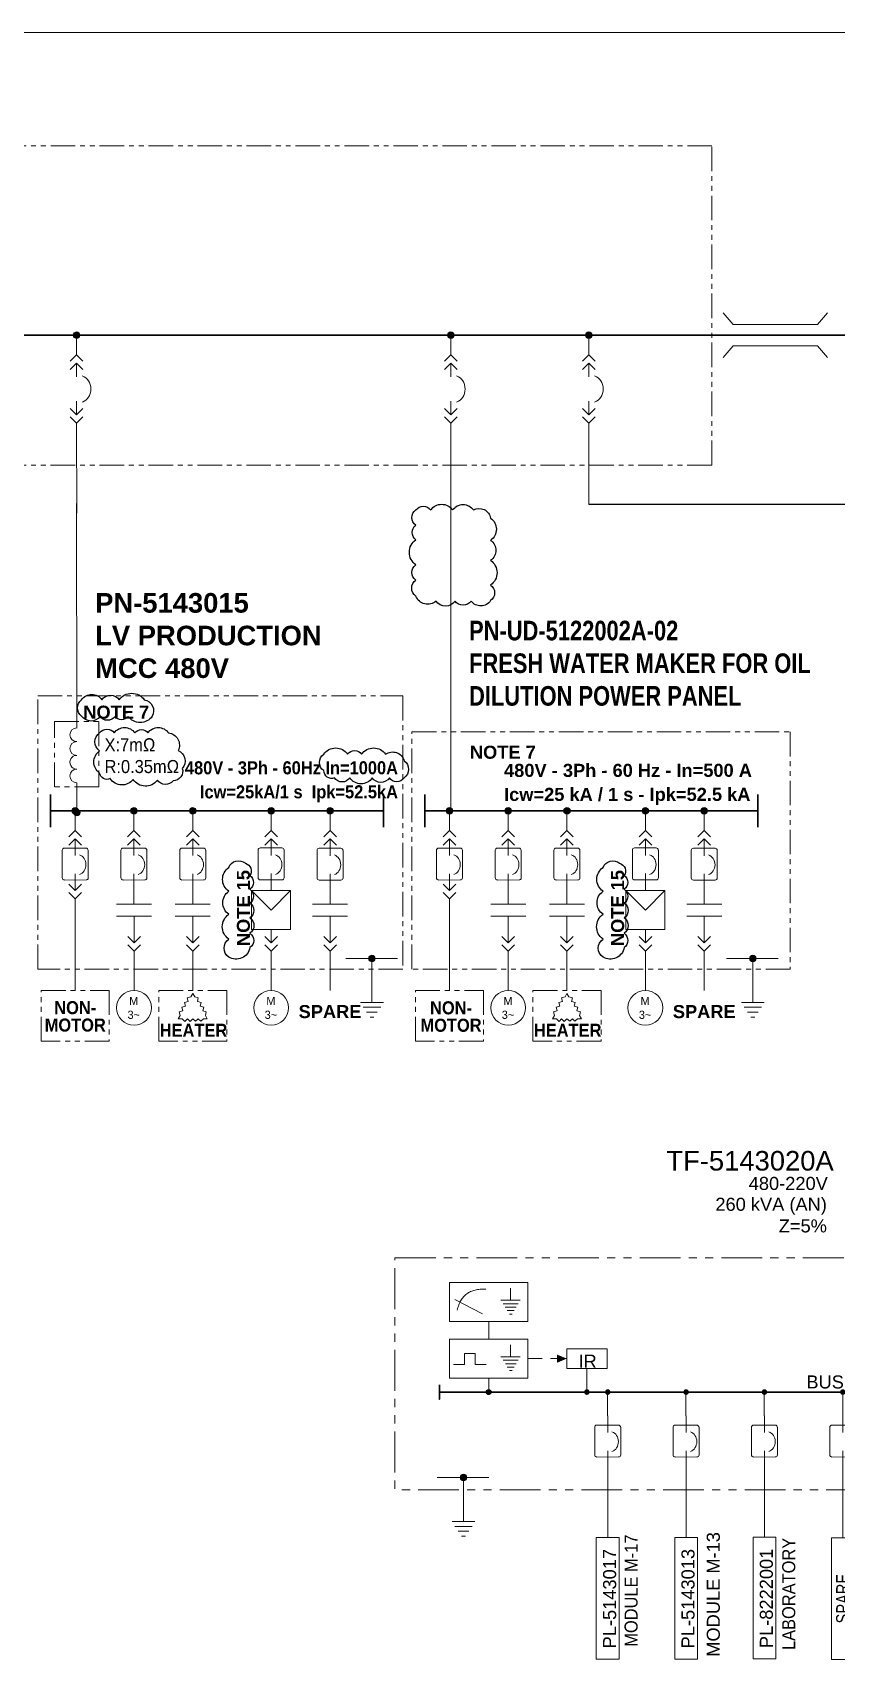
# Model space of a CAD drawing. Extents: x 0 to 1189, y 0 to 841.
# Drawn here: x 209.5 to 332.7, y 336.6 to 585.7 of the extents above; entities that cross this region are included whole.
import ezdxf

# ---------------------------------------------------------------- set-up
doc = ezdxf.new("R2010")
doc.units = 0
doc.header["$MEASUREMENT"] = 0
doc.linetypes.add('HIDDEN', pattern=[0.375, 0.25, -0.125])
doc.linetypes.add('PHANTOM', pattern=[2.5, 1.25, -0.25, 0.25, -0.25, 0.25, -0.25])
for name, color, linetype in [('E-BOARD', 4, 'PHANTOM'), ('E-BUSBAR', 5, 'Continuous'), ('E-CONNECTION DOT', 7, 'Continuous'), ('E-CONTRL. & DATA CABLE', 9, 'HIDDEN'), ('E-GEN LINE', 7, 'Continuous'), ('E-NOTE TEXT', 7, 'Continuous'), ('E-POWER CABLE', 3, 'Continuous'), ('E-SYMBOL', 2, 'Continuous'), ('E-TEXT 2', 7, 'Continuous'), ('E-TEXT 3', 3, 'Continuous'), ('REV CLOUD', 1, 'Continuous')]:
    doc.layers.add(name, color=color, linetype=linetype)
doc.layers.add('Level 1', color=7, linetype='Continuous', lineweight=0)
doc.styles.add('P80-ARIAL', font='arialbd.ttf')
doc.styles.add('P80-ARIAL-1', font='arialbd.ttf')
doc.styles.add('StyleArial', font='arial.ttf')
doc.styles.add('Styledgn032', font='arialbd.ttf')
doc.styles.add('Styledgn100', font='arialbd.ttf')

# ---------------------------------------------------------------- blocks, each defined once
blk = doc.blocks.new('AnonymousCell28')
at = {"layer": 'E-SYMBOL', "linetype": 'Continuous', "lineweight": 0}
for p, q in [((-6.46, 1.63), (-7.99, 3.41)), ((6.46, 1.64), (7.99, 3.41)), ((-6.46, 1.63), (6.46, 1.64)), ((-6.46, -1.64), (-7.99, -3.41)), ((-6.46, -1.64), (6.46, -1.63)), ((6.46, -1.63), (7.99, -3.41))]:
    blk.add_line(p, q, dxfattribs=at)
blk = doc.blocks.new('ATERR1')
at = {"layer": 'E-SYMBOL', "linetype": 'Continuous'}
h = blk.add_hatch(color=256, dxfattribs=at)
edge = h.paths.add_edge_path()
edge.add_arc((0, 0), 10, 0, 360)
at = {"layer": 'E-SYMBOL', "linetype": 'Continuous', "lineweight": -2}
for p, q in [((-80.3, 0), (77.9, 0)), ((0, 0), (0, -134.4)), ((-35, -134.4), (35, -134.4)), ((-26.8, -149.4), (26.8, -149.4)), ((-16.4, -164.4), (16.4, -164.4)), ((-5.8, -179.4), (5.8, -179.4))]:
    blk.add_line(p, q, dxfattribs=at)
blk.add_circle((0, 0), 10, dxfattribs=at)
blk = doc.blocks.new('DJBTEX1')
at = {"layer": 'E-SYMBOL', "linetype": 'Continuous', "lineweight": -2}
for p, q in [((0, -36.9), (0, -97.4)), ((0, -263.1), (0, -202.6))]:
    blk.add_line(p, q, dxfattribs=at)
at = {"layer": 'E-SYMBOL', "linetype": 'Continuous', "lineweight": 13, "flags": 128}
for points in [[(27.7, -27.7), (0, 0), (-27.7, -27.7)], [(27.7, -64.6), (0, -36.9), (-27.7, -64.6)], [(27.7, -235.4), (0, -263.1), (-27.7, -235.4)], [(27.7, -272.3), (0, -300), (-27.7, -272.3)]]:
    blk.add_lwpolyline(points, dxfattribs=at)
at = {"layer": 'E-SYMBOL', "linetype": 'Continuous', "lineweight": -2}
blk.add_ellipse((12.5, -150), major_axis=(0, -58.8), ratio=0.849997, start_param=0.25268, end_param=2.888912, dxfattribs=at)
blk = doc.blocks.new('CONEX31')
at = {"layer": 'E-CONNECTION DOT', "linetype": 'Continuous'}
h = blk.add_hatch(color=7, dxfattribs=at)
edge = h.paths.add_edge_path()
edge.add_arc((0, 0), 10, 0, 360)
at = {"layer": 'E-CONNECTION DOT', "color": 7, "linetype": 'Continuous', "lineweight": -2}
blk.add_circle((0, 0), 10, dxfattribs=at)
blk = doc.blocks.new('NA')
at = {"layer": 'E-SYMBOL', "linetype": 'Continuous', "lineweight": 13}
for p, q in [((53.536, 0), (-53.536, 0)), ((53.536, -36.62), (-53.536, -36.62))]:
    blk.add_line(p, q, dxfattribs=at)
blk = doc.blocks.new('DJARBT70')
at = {"layer": 'E-SYMBOL', "linetype": 'Continuous', "lineweight": 13}
for p, q in [((0, 7.91), (0, 5.34)), ((0, 0), (0, 2.57))]:
    blk.add_line(p, q, dxfattribs=at)
at = {"layer": 'E-SYMBOL', "linetype": 'Continuous', "lineweight": 13, "flags": 128}
for points in [[(-1.99, 6.17), (-1.99, 1.94)], [(1.65, 6.5), (-1.66, 6.5)], [(1.99, 1.94), (1.99, 6.17)], [(-1.66, 1.6), (1.66, 1.61)]]:
    blk.add_lwpolyline(points, dxfattribs=at)
at = {"layer": 'E-SYMBOL', "linetype": 'Continuous', "lineweight": 13}
for centre, start, end in [((-1.66, 6.17), 90.0158, 180.0158), ((1.65, 6.17), 0.0158, 90.0158), ((-1.66, 1.94), 180.0158, 270.0158), ((1.66, 1.94), 270.0158, 0.0158), ((1.66, 1.94), 270.0158, 0.0158)]:
    blk.add_arc(centre, 0.331, start, end, dxfattribs=at)
blk.add_ellipse((0.33, 3.96), major_axis=(0, -1.55), ratio=0.849997, start_param=0.25268, end_param=2.888912, dxfattribs=at)
blk = doc.blocks.new('TYPE-NO MOTOR')
at = {"layer": 'E-POWER CABLE', "linetype": 'Continuous', "lineweight": 0}
for p, q in [((0, -3), (0, 0)), ((0, -12.21), (0, -14.29)), ((0, -16.12), (0.01, -20.21)), ((0.01, -27.5), (0.01, -21.5))]:
    blk.add_line(p, q, dxfattribs=at)
at = {"layer": 'E-SYMBOL', "linetype": 'Continuous', "lineweight": 0, "flags": 128}
for points in [[(0.97, -3.97), (0, -3), (-0.97, -3.97)], [(0.97, -5.26), (0, -4.29), (-0.97, -5.26)], [(0.97, -19.24), (0.01, -20.21), (-0.96, -19.24)], [(0.98, -20.53), (0.01, -21.5), (-0.96, -20.53)]]:
    blk.add_lwpolyline(points, dxfattribs=at)
at = {"color": 7, "linetype": 'Continuous', "lineweight": 13}
blk.add_blockref('DJARBT70', (0, -12.21), dxfattribs=at)
at = {"layer": 'Level 1', "color": 7, "linetype": 'Continuous', "lineweight": 0, "xscale": 0.05000000000000002, "yscale": 0.05000000000000002, "zscale": 0.05000000000000002, "rotation": 0.01584072561617136}
blk.add_blockref('NA', (0, -14.29), dxfattribs=at)
blk = doc.blocks.new('MOT3PH1')
at = {"layer": 'E-SYMBOL', "linetype": 'Continuous', "lineweight": -2}
blk.add_circle((0, -53.4), 53.4, dxfattribs=at)
at = {"layer": 'E-SYMBOL', "linetype": 'Continuous', "lineweight": -2, "char_height": 25, "attachment_point": 5, "line_spacing_factor": 0.8, "style": 'P80-ARIAL-1'}
for s, insert in [('{\\Fdgn000|c0;M}', (-0.8, -32.3)), ('{\\Fdgn000|c0;3~}', (-0.8, -74.9))]:
    blk.add_mtext(s, dxfattribs=dict(at, insert=insert))
blk = doc.blocks.new('STARTG')
at = {"layer": 'E-SYMBOL', "linetype": 'Continuous', "lineweight": 0}
for p in [(-1, 0), (1, 0)]:
    blk.add_line(p, (0, -1), dxfattribs=at)
at = {"layer": 'E-SYMBOL', "linetype": 'Continuous', "lineweight": 0, "flags": 128}
blk.add_lwpolyline([(-1, 0), (1, 0), (1, -2), (-1, -2), (-1, 0)], dxfattribs=at)
blk = doc.blocks.new('A$C74899eaa')
at = {"layer": 'E-BOARD', "lineweight": 13, "ltscale": 3}
blk.add_lwpolyline([(-5.21, 0), (5.21, 0), (5.21, -7.79), (-5.21, -7.79)], close=True, dxfattribs=at)
blk = doc.blocks.new('AnonymousCell713')
at = {"layer": 'E-SYMBOL', "linetype": 'Continuous', "lineweight": 0}
for p, q in [((-1.67, 0.05), (-1.11, 0.2)), ((-1.52, -0.5), (-1.67, 0.05)), ((-1.26, 0.76), (-0.7, 0.91)), ((-1.11, 0.2), (-1.26, 0.76)), ((-0.85, 1.47), (-0.29, 1.62)), ((-0.7, 0.91), (-0.85, 1.47)), ((-0.29, 1.62), (0, 2.12)), ((0.29, 1.62), (0, 2.12)), ((0.85, 1.47), (0.29, 1.62)), ((0.7, 0.91), (0.85, 1.47)), ((1.26, 0.76), (0.7, 0.91)), ((1.11, 0.2), (1.26, 0.76)), ((1.67, 0.06), (1.11, 0.2)), ((1.52, -0.5), (1.67, 0.06)), ((-1.92, -1.21), (-2.22, -1.72)), ((-1.63, -1.72), (-2.22, -1.72)), ((-2.07, -0.65), (-1.52, -0.5)), ((-1.92, -1.21), (-2.07, -0.65)), ((-1.63, -1.72), (-1.22, -2.13)), ((-1.22, -2.13), (-0.82, -1.72)), ((-0.82, -1.72), (-0.41, -2.13)), ((-0.41, -2.13), (0, -1.72)), ((0, -1.72), (0.41, -2.12)), ((0.41, -2.12), (0.82, -1.72)), ((0.82, -1.72), (1.22, -2.12)), ((1.22, -2.12), (1.63, -1.72)), ((2.07, -0.65), (1.52, -0.5)), ((1.63, -1.72), (2.22, -1.72)), ((1.93, -1.21), (2.07, -0.65)), ((1.93, -1.21), (2.22, -1.72))]:
    blk.add_line(p, q, dxfattribs=at)
blk = doc.blocks.new('A$C8a68718e')
at = {"color": 1}
blk.add_blockref('A$C74899eaa', (0, 0), dxfattribs=at)
at = {"color": 7, "linetype": 'Continuous', "lineweight": 0}
blk.add_blockref('AnonymousCell713', (0, -2.62), dxfattribs=at)
at = {"layer": 'E-TEXT 2', "linetype": 'Continuous', "lineweight": 0, "insert": (0.11, -6.11), "char_height": 2, "attachment_point": 5, "rotation": 0.0158, "line_spacing_factor": 0.8, "style": 'Styledgn032'}
blk.add_mtext('{\\W0.9;HEATER}', dxfattribs=at)
blk = doc.blocks.new('A$C231cb64e')
at = {"layer": 'E-CONNECTION DOT', "linetype": 'Continuous'}
h = blk.add_hatch(color=256, dxfattribs=at)
edge = h.paths.add_edge_path()
edge.add_ellipse((0, 0), major_axis=(0, 0.439), ratio=0.94575, start_angle=0, end_angle=360)
at = {"layer": 'E-POWER CABLE', "linetype": 'Continuous', "lineweight": 13}
for p, q in [((-0.02, -0.04), (-0.02, -3.64)), ((-0.01, -11.55), (-0.01, -15.02))]:
    blk.add_line(p, q, dxfattribs=at)
at = {"color": 7, "linetype": 'Continuous', "lineweight": 13}
blk.add_blockref('DJARBT70', (-0.01, -11.55), dxfattribs=at)
blk = doc.blocks.new('*U69')
at = {"color": 1}
blk.add_blockref('A$C231cb64e', (0.01, 7.29), dxfattribs=at)
blk = doc.blocks.new('*U70')
at = {"color": 0, "linetype": 'ByBlock', "lineweight": -2, "transparency": 16777216}
for p in [(0, 0), (12, 0), (24, 0), (36, 0), (48, 0), (60, 0), (72, 0), (84, 0), (96, 0), (108, 0)]:
    blk.add_blockref('*U69', p, dxfattribs=at)
blk = doc.blocks.new('A$C2fee4b12')
at = {"layer": 'E-GEN LINE', "linetype": 'Continuous', "lineweight": 13, "extrusion": (0, 0, -1), "flags": 128}
blk.add_lwpolyline([(1.74, -7.3), (-1.75, -7.3), (-1.75, -25.92), (1.74, -25.92), (1.74, -7.3)], dxfattribs=at)
at = {"layer": 'E-POWER CABLE', "lineweight": 13}
blk.add_line((0, 0), (0, -7.3), dxfattribs=at)
blk = doc.blocks.new('GR MONITOR DEVICE')
at = {"layer": 'E-SYMBOL', "linetype": 'Continuous', "lineweight": 13}
for p, q in [((3.35, 13.78), (3.35, 11.94)), ((-5.18, 12.07), (-0.95, 9.86)), ((1.88, 11.94), (4.82, 11.94)), ((2.2, 11.41), (4.51, 11.41)), ((2.54, 10.86), (4.19, 10.86)), ((2.84, 10.37), (3.91, 10.37)), ((0, 8.66), (0, 6)), ((3.18, 9.82), (3.6, 9.83)), ((3.35, 5.11), (3.35, 3.28)), ((-3.71, 3.78), (-3.71, 2.12)), ((-3.71, 3.78), (-2.05, 3.78)), ((-2.05, 3.78), (-2.05, 2.12)), ((1.88, 3.28), (4.82, 3.28)), ((2.2, 2.74), (4.51, 2.75)), ((-5.37, 2.12), (-3.71, 2.12)), ((-2.05, 2.12), (-0.39, 2.12)), ((2.55, 2.19), (4.19, 2.19)), ((2.84, 1.7), (3.91, 1.71)), ((3.18, 1.16), (3.6, 1.16))]:
    blk.add_line(p, q, dxfattribs=at)
at = {"layer": 'E-SYMBOL', "linetype": 'Continuous', "lineweight": 13, "flags": 128}
for points in [[(-6.02, 14.66), (6.01, 14.66), (6.01, 8.67), (-6.02, 8.66), (-6.02, 14.66)], [(-6.02, 5.99), (6.01, 6), (6.01, 0), (-6.01, 0), (-6.02, 5.99)]]:
    blk.add_lwpolyline(points, dxfattribs=at)
at = {"layer": 'E-SYMBOL', "linetype": 'Continuous', "lineweight": 13}
blk.add_open_spline([(-4.82, 10.44), (-4.02, 13.83), (-0.45, 13.63)], degree=2, dxfattribs=at)
blk = doc.blocks.new('A$C9ab99d19')
at = {"layer": 'E-SYMBOL', "linetype": 'Continuous', "lineweight": 0, "flags": 128}
blk.add_lwpolyline([(3.09, 0), (-3.09, 0), (-3.09, -3.02), (3.09, -3.02), (3.09, 0)], dxfattribs=at)
at = {"layer": 'E-TEXT 2', "linetype": 'Continuous', "lineweight": 0, "insert": (0.11, -1.9), "char_height": 2, "attachment_point": 5, "line_spacing_factor": 0.8, "style": 'StyleArial'}
blk.add_mtext('IR', dxfattribs=at)
blk = doc.blocks.new('REATOR1')
at = {"layer": 'E-SYMBOL', "linetype": 'Continuous', "lineweight": -2, "flags": 128}
blk.add_lwpolyline([(0, -111.9, -1), (0, -83.9, -1), (0, -56, -1), (0, -28, -1), (0, 0, -1)], format="xyb", dxfattribs=at)
blk = doc.blocks.new('A$C7ddd5fdc')
at = {"layer": 'E-BOARD', "lineweight": 13, "ltscale": 3}
blk.add_lwpolyline([(-3.41, 0.96), (3.4, 0.96), (3.4, -9.04), (-3.41, -9.04)], close=True, dxfattribs=at)
at = {"layer": 'Level 1', "color": 7, "linetype": 'Continuous', "lineweight": 13, "xscale": 0.075, "yscale": 0.075, "zscale": 0.075, "rotation": 0.01584072559316328}
blk.add_blockref('REATOR1', (0, 0), dxfattribs=at)
blk = doc.blocks.new('A$C3ad98294')
at = {"layer": 'E-GEN LINE', "color": 7, "linetype": 'Continuous', "lineweight": 13, "extrusion": (0, 0, -1), "flags": 128}
blk.add_lwpolyline([(1.74, -7.34), (-1.75, -7.34), (-1.75, -25.96), (1.74, -25.96), (1.74, -7.34)], dxfattribs=at)
at = {"layer": 'E-POWER CABLE', "lineweight": 13}
blk.add_line((0, -0.04), (0, -7.34), dxfattribs=at)
at = {"layer": 'E-TEXT 2', "color": 7, "linetype": 'Continuous', "lineweight": 0, "insert": (0, -16.65), "char_height": 2, "attachment_point": 5, "rotation": 90, "line_spacing_factor": 0.993976, "style": 'StyleArial'}
blk.add_mtext('{\\W0.8;SPARE}', dxfattribs=at)

msp = doc.modelspace()

# ---------------------------------------------------------------- hatches: boundary and pattern name
at = {"layer": 'E-CONNECTION DOT', "linetype": 'Continuous'}
h = msp.add_hatch(color=256, dxfattribs=at)
edge = h.paths.add_edge_path()
edge.add_arc((279.4, 377.57), 0.328, 0, 360)
h = msp.add_hatch(color=7, dxfattribs=at)
edge = h.paths.add_edge_path()
edge.add_ellipse((294.44, 377.57), major_axis=(0, 0.439), ratio=0.94575, start_angle=0, end_angle=360)
at = {"layer": 'E-CONTRL. & DATA CABLE', "ltscale": 10}
msp.add_hatch(color=256, dxfattribs=at).paths.add_polyline_path([(291.35, 382.69), (289.85, 383.32), (289.86, 382.05)])

# ---------------------------------------------------------------- linework, layer by layer
at = {"layer": 'E-BOARD', "lineweight": 13, "ltscale": 3}
for points in [[(62.31, 519.49), (313.57, 519.49), (313.57, 568.38), (62.31, 568.38)], [(266.26, 442.33), (210.33, 442.33), (210.33, 484.15), (266.26, 484.15)], [(325.58, 442.33), (267.65, 442.33), (267.65, 478.65), (325.58, 478.65)]]:
    msp.add_lwpolyline(points, close=True, dxfattribs=at)
at = {"layer": 'E-BOARD', "lineweight": 13, "ltscale": 5, "flags": 128}
msp.add_lwpolyline([(265.03, 398.14), (564.66, 398.14), (564.67, 362.59), (265.03, 362.59), (265.03, 398.14)], dxfattribs=at)
at = {"layer": 'E-BUSBAR', "linetype": 'Continuous', "lineweight": 30}
for p, q in [((63.6, 539.38), (337.1, 539.39)), ((212.3, 469.04), (212.31, 464.04)), ((263.3, 469.05), (263.31, 464.05)), ((269.62, 469.04), (269.62, 464.04)), ((320.62, 469.05), (320.62, 464.05)), ((212.3, 466.54), (263.3, 466.55)), ((269.62, 466.54), (320.62, 466.55))]:
    msp.add_line(p, q, dxfattribs=at)
at = {"layer": 'E-BUSBAR', "linetype": 'Continuous', "lineweight": 30, "flags": 128}
msp.add_lwpolyline([(271.85, 378.67), (271.85, 376.47), (271.85, 376.47)], dxfattribs=at)
at = {"layer": 'E-BUSBAR', "linetype": 'Continuous', "lineweight": 30}
msp.add_open_spline([(271.85, 377.57), (420.23, 377.57)], degree=1, dxfattribs=at)
at = {"layer": 'E-CONNECTION DOT', "linetype": 'Continuous', "lineweight": 40}
msp.add_circle((279.4, 377.57), 0.328, dxfattribs=at)
at = {"layer": 'E-CONTRL. & DATA CABLE', "lineweight": 0, "ltscale": 10}
msp.add_lwpolyline([(291.35, 382.69), (285.41, 382.69)], dxfattribs=at)
at = {"layer": 'E-POWER CABLE', "linetype": 'Continuous', "lineweight": 13}
for p, q in [((216.29, 536.39), (216.29, 539.39)), ((273.6, 536.39), (273.6, 539.39)), ((294.75, 536.39), (294.75, 539.39)), ((216.29, 525.89), (216.3, 512.14)), ((273.6, 525.89), (273.61, 514.14)), ((294.76, 525.89), (294.76, 513.45)), ((216.3, 479.22), (216.29, 513.61)), ((273.62, 466.54), (273.61, 514.14)), ((216.3, 466.33), (216.3, 470.83))]:
    msp.add_line(p, q, dxfattribs=at)
at = {"layer": 'E-POWER CABLE'}
msp.add_line((337.13, 513.45), (294.76, 513.45), dxfattribs=at)
at = {"layer": 'E-POWER CABLE', "linetype": 'Continuous', "lineweight": 0}
for p, q in [((216.07, 463.57), (216.07, 466.57)), ((225.07, 463.57), (225.07, 466.57)), ((234.07, 463.57), (234.07, 466.57)), ((246.07, 463.57), (246.07, 466.57)), ((273.39, 463.57), (273.39, 466.57)), ((282.39, 463.57), (282.39, 466.57)), ((291.39, 463.57), (291.39, 466.57)), ((303.39, 463.57), (303.39, 466.57)), ((225.07, 454.36), (225.07, 452.28)), ((234.07, 454.36), (234.07, 452.28)), ((282.39, 454.36), (282.39, 452.28)), ((291.39, 454.36), (291.39, 452.28)), ((216.08, 439.07), (216.07, 453.07)), ((273.39, 439.07), (273.39, 453.07)), ((225.08, 450.45), (225.08, 446.36)), ((234.08, 450.45), (234.08, 446.36)), ((246.08, 448.37), (246.08, 446.37)), ((282.39, 450.45), (282.39, 446.36)), ((291.39, 450.45), (291.39, 446.36)), ((303.39, 448.37), (303.39, 446.37)), ((225.08, 439.07), (225.08, 445.07)), ((234.08, 439.07), (234.08, 445.07)), ((246.08, 439.07), (246.08, 445.07)), ((282.39, 439.07), (282.39, 445.07)), ((291.39, 439.07), (291.39, 445.07)), ((303.39, 439.07), (303.39, 445.07)), ((294.44, 381.18, 0), (294.44, 377.57, 0)), ((279.4, 377.57), (279.4, 379.69))]:
    msp.add_line(p, q, dxfattribs=at)
at = {"layer": 'E-POWER CABLE', "linetype": 'Continuous', "lineweight": 13}
msp.add_lwpolyline([(573.01, 561.17), (573.01, 585.72), (137.65, 585.72)], dxfattribs=at)
at = {"layer": 'E-SYMBOL', "linetype": 'Continuous', "lineweight": 0, "flags": 128}
for points in [[(217.04, 462.6), (216.07, 463.57), (215.1, 462.6)], [(226.04, 462.6), (225.07, 463.57), (224.1, 462.6)], [(235.04, 462.6), (234.07, 463.57), (233.1, 462.6)], [(247.04, 462.6), (246.07, 463.57), (245.1, 462.6)], [(274.36, 462.6), (273.39, 463.57), (272.42, 462.6)], [(283.36, 462.6), (282.39, 463.57), (281.42, 462.6)], [(292.36, 462.6), (291.39, 463.57), (290.42, 462.6)], [(304.36, 462.6), (303.39, 463.57), (302.42, 462.6)], [(217.04, 461.3), (216.07, 462.27), (215.1, 461.3)], [(226.04, 461.31), (225.07, 462.28), (224.1, 461.31)], [(235.04, 461.31), (234.07, 462.28), (233.1, 461.31)], [(247.04, 461.31), (246.07, 462.28), (245.1, 461.31)], [(274.36, 461.3), (273.39, 462.27), (272.42, 461.3)], [(283.36, 461.31), (282.39, 462.28), (281.42, 461.31)], [(292.36, 461.31), (291.39, 462.28), (290.42, 461.31)], [(304.36, 461.31), (303.39, 462.28), (302.42, 461.31)], [(217.04, 455.33), (216.07, 454.36), (215.1, 455.33)], [(217.04, 454.04), (216.07, 453.07), (215.1, 454.04)], [(274.36, 455.33), (273.39, 454.36), (272.42, 455.33)], [(274.36, 454.04), (273.39, 453.07), (272.42, 454.04)], [(226.05, 447.33), (225.08, 446.36), (224.11, 447.33)], [(226.05, 446.04), (225.08, 445.07), (224.11, 446.04)], [(235.05, 447.33), (234.08, 446.36), (233.11, 447.33)], [(235.05, 446.04), (234.08, 445.07), (233.11, 446.04)], [(247.05, 447.34), (246.08, 446.37), (245.11, 447.34)], [(247.05, 446.04), (246.08, 445.07), (245.11, 446.04)], [(283.36, 447.33), (282.39, 446.36), (281.42, 447.33)], [(283.36, 446.04), (282.39, 445.07), (281.42, 446.04)], [(292.36, 447.33), (291.39, 446.36), (290.42, 447.33)], [(292.36, 446.04), (291.39, 445.07), (290.42, 446.04)], [(304.36, 447.34), (303.39, 446.37), (302.42, 447.34)], [(304.36, 446.04), (303.39, 445.07), (302.42, 446.04)]]:
    msp.add_lwpolyline(points, dxfattribs=at)
at = {"layer": 'REV CLOUD'}
for points in [[(268.25, 512.62, -0.520567), (270.51, 512.62, -0.520567), (273.88, 512.62, -0.520567), (277.07, 512.62, -0.520567), (279.69, 511.36, -0.520567), (279.69, 507.97, -0.520567), (279.69, 504.91, -0.520567), (279.69, 501.12, -0.520567), (279.69, 498.74, -0.520567), (276.71, 498.67, -0.520567), (274.25, 498.67, -0.520567), (271.35, 498.67, -0.520567), (268.25, 499.41, -0.520567), (268.25, 501.89, -0.520567), (268.25, 504.21, -0.520567), (268.25, 508.07, -0.520567), (268.25, 510.29, -0.520567)], [(219.82, 478.49, -0.520567), (222.05, 478.49, -0.520567), (225.21, 478.49, -0.520567), (227.22, 478.49, -0.520567), (230.36, 478.49, -0.520567), (231.84, 475.78, -0.520567), (232.48, 473.06, -0.520567), (231.06, 471.17, -0.520567), (228.67, 471.25, -0.520567), (224.93, 471.37, -0.520567), (221.43, 471.49, -0.520567), (219.82, 472.34, -0.520567), (219.82, 475.74, -0.520567)], [(254.14, 475.23, -0.520567), (257.8, 475.23, -0.520567), (259.94, 475.23, -0.520567), (263.62, 475.23, -0.520567), (266.46, 474.22, -0.520567), (266.43, 471.59, -0.520567), (264.19, 471.59, -0.520567), (261.57, 471.59, -0.520567), (258.13, 471.59, -0.520567), (255.77, 471.59, -0.520567), (254.14, 472.71, -0.520567)], [(239.59, 444.15, -0.520567), (239.59, 446.92, -0.520567), (239.59, 450.72, -0.520567), (239.59, 454.24, -0.520567), (239.59, 457.88, -0.520567), (242.14, 458.52, -0.520567), (242.84, 456.65, -0.520567), (242.84, 454.54, -0.520567), (242.84, 452.44, -0.520567), (242.84, 450.16, -0.520567), (242.84, 447.81, -0.520567), (242.84, 445.62, -0.520567)], [(296.91, 444.15, -0.520567), (296.91, 446.92, -0.520567), (296.91, 450.72, -0.520567), (296.91, 454.24, -0.520567), (296.91, 457.88, -0.520567), (299.45, 458.52, -0.520567), (300.15, 456.65, -0.520567), (300.15, 454.54, -0.520567), (300.15, 452.44, -0.520567), (300.15, 450.16, -0.520567), (300.15, 447.81, -0.520567), (300.15, 445.62, -0.520567)]]:
    msp.add_lwpolyline(points, format="xyb", close=True, dxfattribs=at)
at = {"layer": 'REV CLOUD', "color": 1}
msp.add_lwpolyline([(217.06, 483.56, -0.520567), (220.16, 483.56, -0.520567), (222.81, 483.56, -0.520567), (226.66, 483.56, -0.520567), (227.86, 481.03, -0.520567), (224.18, 481.02, -0.520567), (222.17, 481.02, -0.520567), (219.86, 481.02, -0.520567), (217.06, 481.06, -0.520567)], format="xyb", close=True, dxfattribs=at)

# ---------------------------------------------------------------- block references
at = {"color": 7, "linetype": 'Continuous', "lineweight": 0}
msp.add_blockref('AnonymousCell28', (323.28, 539.39), dxfattribs=at)
for name, p in [('TYPE-NO MOTOR', (255.1, 466.55)), ('TYPE-NO MOTOR', (312.41, 466.55)), ('GR MONITOR DEVICE', (279.4, 379.69))]:
    msp.add_blockref(name, p)
at = {"color": 7, "linetype": 'Continuous', "lineweight": 13}
for p in [(216.07, 454.36), (225.07, 454.36), (234.07, 454.36), (246.07, 454.37), (273.39, 454.36), (282.39, 454.36), (291.39, 454.36), (303.39, 454.37)]:
    msp.add_blockref('DJARBT70', p, dxfattribs=at)
at = {"color": 1}
for name, p in [('A$C74899eaa', (216.08, 439.07)), ('A$C8a68718e', (234.08, 439.07)), ('A$C74899eaa', (273.39, 439.07)), ('A$C8a68718e', (291.39, 439.07)), ('A$C9ab99d19', (294.44, 384.2, 0)), ('*U70', (297.62, 370.28)), ('A$C2fee4b12', (297.62, 362.59)), ('A$C2fee4b12', (309.62, 362.59)), ('A$C2fee4b12', (321.62, 362.63)), ('A$C3ad98294', (333.62, 362.59))]:
    msp.add_blockref(name, p, dxfattribs=at)
at = {"layer": 'E-POWER CABLE', "linetype": 'Continuous', "lineweight": 0, "xscale": 0.05000000000000002, "yscale": 0.05000000000000002, "zscale": 0.05000000000000002, "rotation": 0.01584072561617136}
for p in [(216.07, 466.57), (273.39, 466.57)]:
    msp.add_blockref('CONEX31', p, dxfattribs=at)
at = {"layer": 'Level 1', "color": 7, "linetype": 'Continuous', "lineweight": 13}
for name, p, xscale, yscale, zscale, rotation in [('CONEX31', (216.29, 539.39), 0.05000000000000002, 0.05000000000000002, 0.05000000000000002, 0.01584072561617136), ('CONEX31', (273.6, 539.39), 0.05000000000000002, 0.05000000000000002, 0.05000000000000002, 0.01584072561617136), ('CONEX31', (294.75, 539.39), 0.05000000000000002, 0.05000000000000002, 0.05000000000000002, 0.01584072561617136), ('DJBTEX1', (216.29, 536.39), 0.035, 0.035, 0.035, 0.01584072559316328), ('DJBTEX1', (273.6, 536.39), 0.035, 0.035, 0.035, 0.01584072559316328), ('DJBTEX1', (294.75, 536.39), 0.035, 0.035, 0.035, 0.01584072559316328)]:
    msp.add_blockref(name, p, dxfattribs=dict(at, xscale=xscale, yscale=yscale, zscale=zscale, rotation=rotation))
at = {"layer": 'Level 1', "color": 7, "linetype": 'Continuous', "lineweight": 0}
for name, p, xscale, yscale, zscale, rotation in [('CONEX31', (216.33, 466.28), 0.05000000000000002, 0.05000000000000002, 0.05000000000000002, 0.01584072561617136), ('CONEX31', (225.07, 466.57), 0.05000000000000002, 0.05000000000000002, 0.05000000000000002, 0.01584072561617136), ('CONEX31', (234.07, 466.57), 0.05000000000000002, 0.05000000000000002, 0.05000000000000002, 0.01584072561617136), ('CONEX31', (246.07, 466.57), 0.05000000000000002, 0.05000000000000002, 0.05000000000000002, 0.01584072561617136), ('CONEX31', (255.1, 466.55), 0.05000000000000002, 0.05000000000000002, 0.05000000000000002, 0.01584072561617136), ('CONEX31', (282.39, 466.57), 0.05000000000000002, 0.05000000000000002, 0.05000000000000002, 0.01584072561617136), ('CONEX31', (291.39, 466.57), 0.05000000000000002, 0.05000000000000002, 0.05000000000000002, 0.01584072561617136), ('CONEX31', (303.39, 466.57), 0.05000000000000002, 0.05000000000000002, 0.05000000000000002, 0.01584072561617136), ('CONEX31', (312.41, 466.55), 0.05000000000000002, 0.05000000000000002, 0.05000000000000002, 0.01584072561617136), ('STARTG', (246.07, 454.37), 3, 3, 3, 0.01584072559316328), ('STARTG', (303.39, 454.37), 3, 3, 3, 0.01584072559316328), ('NA', (225.07, 452.28), 0.05000000000000002, 0.05000000000000002, 0.05000000000000002, 0.01584072561617136), ('NA', (234.07, 452.28), 0.05000000000000002, 0.05000000000000002, 0.05000000000000002, 0.01584072561617136), ('NA', (282.39, 452.28), 0.05000000000000002, 0.05000000000000002, 0.05000000000000002, 0.01584072561617136), ('NA', (291.39, 452.28), 0.05000000000000002, 0.05000000000000002, 0.05000000000000002, 0.01584072561617136)]:
    msp.add_blockref(name, p, dxfattribs=dict(at, xscale=xscale, yscale=yscale, zscale=zscale, rotation=rotation))
at = {"layer": 'Level 1', "color": 1, "linetype": 'Continuous', "lineweight": 13, "xscale": 0.05000000000000002, "yscale": 0.05000000000000002, "zscale": 0.05000000000000002, "rotation": 0.01584072561617136}
for p in [(261.52, 443.95), (319.84, 443.95), (275.54, 364.48)]:
    msp.add_blockref('ATERR1', p, dxfattribs=at)
at = {"layer": 'Level 1', "color": 1, "linetype": 'Continuous', "lineweight": 0, "xscale": 0.05000000000000002, "yscale": 0.05000000000000002, "zscale": 0.05000000000000002, "rotation": 0.01584072561617136}
for p in [(225.08, 439.07), (246.08, 439.07), (282.39, 439.07), (303.39, 439.07)]:
    msp.add_blockref('MOT3PH1', p, dxfattribs=at)
at = {"layer": 'REV CLOUD', "color": 1}
msp.add_blockref('A$C7ddd5fdc', (216.3, 479.25), dxfattribs=at)

# ---------------------------------------------------------------- texts
at = {"layer": 'E-NOTE TEXT', "linetype": 'Continuous', "lineweight": 0, "char_height": 2, "attachment_point": 7, "line_spacing_factor": 0.8, "style": 'Styledgn100'}
for s, insert, rotation in [('NOTE 7', (217.31, 480.63), 0.0158), ('NOTE 7', (276.52, 474.5), 0.0158), ('NOTE 15', (242.86, 445.85), 90.0158), ('NOTE 15', (300.17, 445.85), 90.0158)]:
    msp.add_mtext(s, dxfattribs=dict(at, insert=insert, rotation=rotation))
at = {"layer": 'E-TEXT 2', "insert": (220.57, 477.67), "char_height": 2, "width": 9.0804, "attachment_point": 1, "rotation": 0.0158, "style": 'P80-ARIAL'}
msp.add_mtext('{\\fArial|b0|i0|c0|p34;\\W0.9;X:7mΩ\\PR:0.35mΩ}', dxfattribs=at)
at = {"layer": 'E-TEXT 2', "linetype": 'Continuous', "lineweight": 0, "insert": (231.7, 471), "char_height": 2, "width": 33.806, "attachment_point": 4, "rotation": 0.0158, "line_spacing_factor": 1.103118, "style": 'P80-ARIAL'}
msp.add_mtext('\\pxqr;{\\W0.9;480V - 3Ph - 60Hz In=1000A Icw=25kA/1 s  Ipk=52.5kA}', dxfattribs=at)
at = {"layer": 'E-TEXT 2', "linetype": 'Continuous', "lineweight": 0, "char_height": 2, "rotation": 0.0158}
for s, insert, attachment_point, line_spacing_factor, style in [('480V - 3Ph - 60 Hz - In=500 A\\PIcw=25 kA / 1 s - Ipk=52.5 kA', (281.75, 470.61), 4, 1.103118, 'P80-ARIAL'), ('{\\W0.9;NON-\\PMOTOR}', (216.08, 435.08), 5, 0.8, 'Styledgn032'), ('SPARE', (255.1, 435.81), 5, 0.8, 'P80-ARIAL'), ('{\\W0.9;NON-\\PMOTOR}', (273.63, 435.05), 5, 0.8, 'Styledgn032'), ('SPARE', (312.41, 435.81), 5, 0.8, 'P80-ARIAL')]:
    msp.add_mtext(s, dxfattribs=dict(at, insert=insert, attachment_point=attachment_point, line_spacing_factor=line_spacing_factor, style=style))
at = {"layer": 'E-TEXT 2', "linetype": 'Continuous', "lineweight": 0, "insert": (325.28, 409.5), "char_height": 2, "attachment_point": 5, "line_spacing_factor": 0.993976, "style": 'StyleArial'}
msp.add_mtext('480-220V', dxfattribs=at)
at = {"layer": 'E-TEXT 2', "linetype": 'Continuous', "lineweight": 0, "insert": (321.4, 404.65), "char_height": 2, "width": 19.5863, "attachment_point": 5, "line_spacing_factor": 0.993976, "style": 'StyleArial'}
msp.add_mtext('\\pxqr;260 kVA (AN)\\PZ=5%', dxfattribs=at)
at = {"layer": 'E-TEXT 2', "color": 7, "linetype": 'Continuous', "lineweight": 0, "insert": (328.05, 378.09), "char_height": 2, "attachment_point": 7, "line_spacing_factor": 0.843373, "style": 'StyleArial'}
msp.add_mtext('BUS A', dxfattribs=at)
at = {"layer": 'E-TEXT 2', "color": 7, "linetype": 'Continuous', "lineweight": 0, "char_height": 2, "attachment_point": 5, "rotation": 90, "style": 'StyleArial'}
for s, insert, line_spacing_factor in [('{\\W0.9;MODULE M-17}', (301.22, 347.17), 0.993976), ('MODULE M-13', (313.81, 346.59), 0.993976), ('{\\W0.9;LABORATORY}', (325.36, 346.67), 0.9), ('PL-5143017', (297.93, 345.94), 0.993976), ('PL-5143013', (309.93, 345.94), 0.993976), ('PL-8222001', (321.93, 345.98), 0.993976)]:
    msp.add_mtext(s, dxfattribs=dict(at, insert=insert, line_spacing_factor=line_spacing_factor))
at = {"layer": 'E-TEXT 3', "linetype": 'Continuous', "lineweight": 13, "char_height": 3, "width": 60.4303, "attachment_point": 1, "style": 'P80-ARIAL'}
for s, insert in [('\\pxsm1;PN-5143015\\PLV PRODUCTION\\PMCC 480V', (219.13, 499.9)), ('{\\W0.8;PN-UD-5122002A-02\\PFRESH WATER MAKER FOR OIL DILUTION POWER PANEL}', (276.39, 495.66))]:
    msp.add_mtext(s, dxfattribs=dict(at, insert=insert))
at = {"layer": 'E-TEXT 3', "linetype": 'Continuous', "lineweight": 0, "insert": (306.61, 411.44), "char_height": 3, "attachment_point": 7, "line_spacing_factor": 0.843373, "style": 'StyleArial'}
msp.add_mtext('TF-5143020A', dxfattribs=at)

doc.saveas('drawing.dxf')
